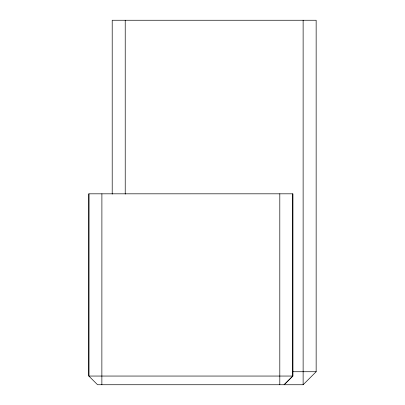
<?xml version="1.0" encoding="UTF-8"?>
<svg xmlns="http://www.w3.org/2000/svg" width="405" height="405" viewBox="0 0 405 405"><rect width="100%" height="100%" fill="white"/><g stroke="black" fill="none" stroke-linecap="round" stroke-linejoin="round"><path stroke-width="0.61" d="M292.82 193.823L292.82 376.053L284.143 384.73L292.82 376.053L292.82 193.818L88.882 193.823L88.852 376.053L97.559 384.735L303.127 384.745L316.148 371.729L316.148 20.255L112.205 20.255L112.205 194.096M101.868 384.73L101.898 193.823M303.132 384.745L303.127 20.25M292.41 371.729L316.148 371.729M292.825 376.053L88.852 376.053L88.882 193.823M279.804 193.818L279.804 384.73M125.221 20.255L125.226 194.096"/></g></svg>
